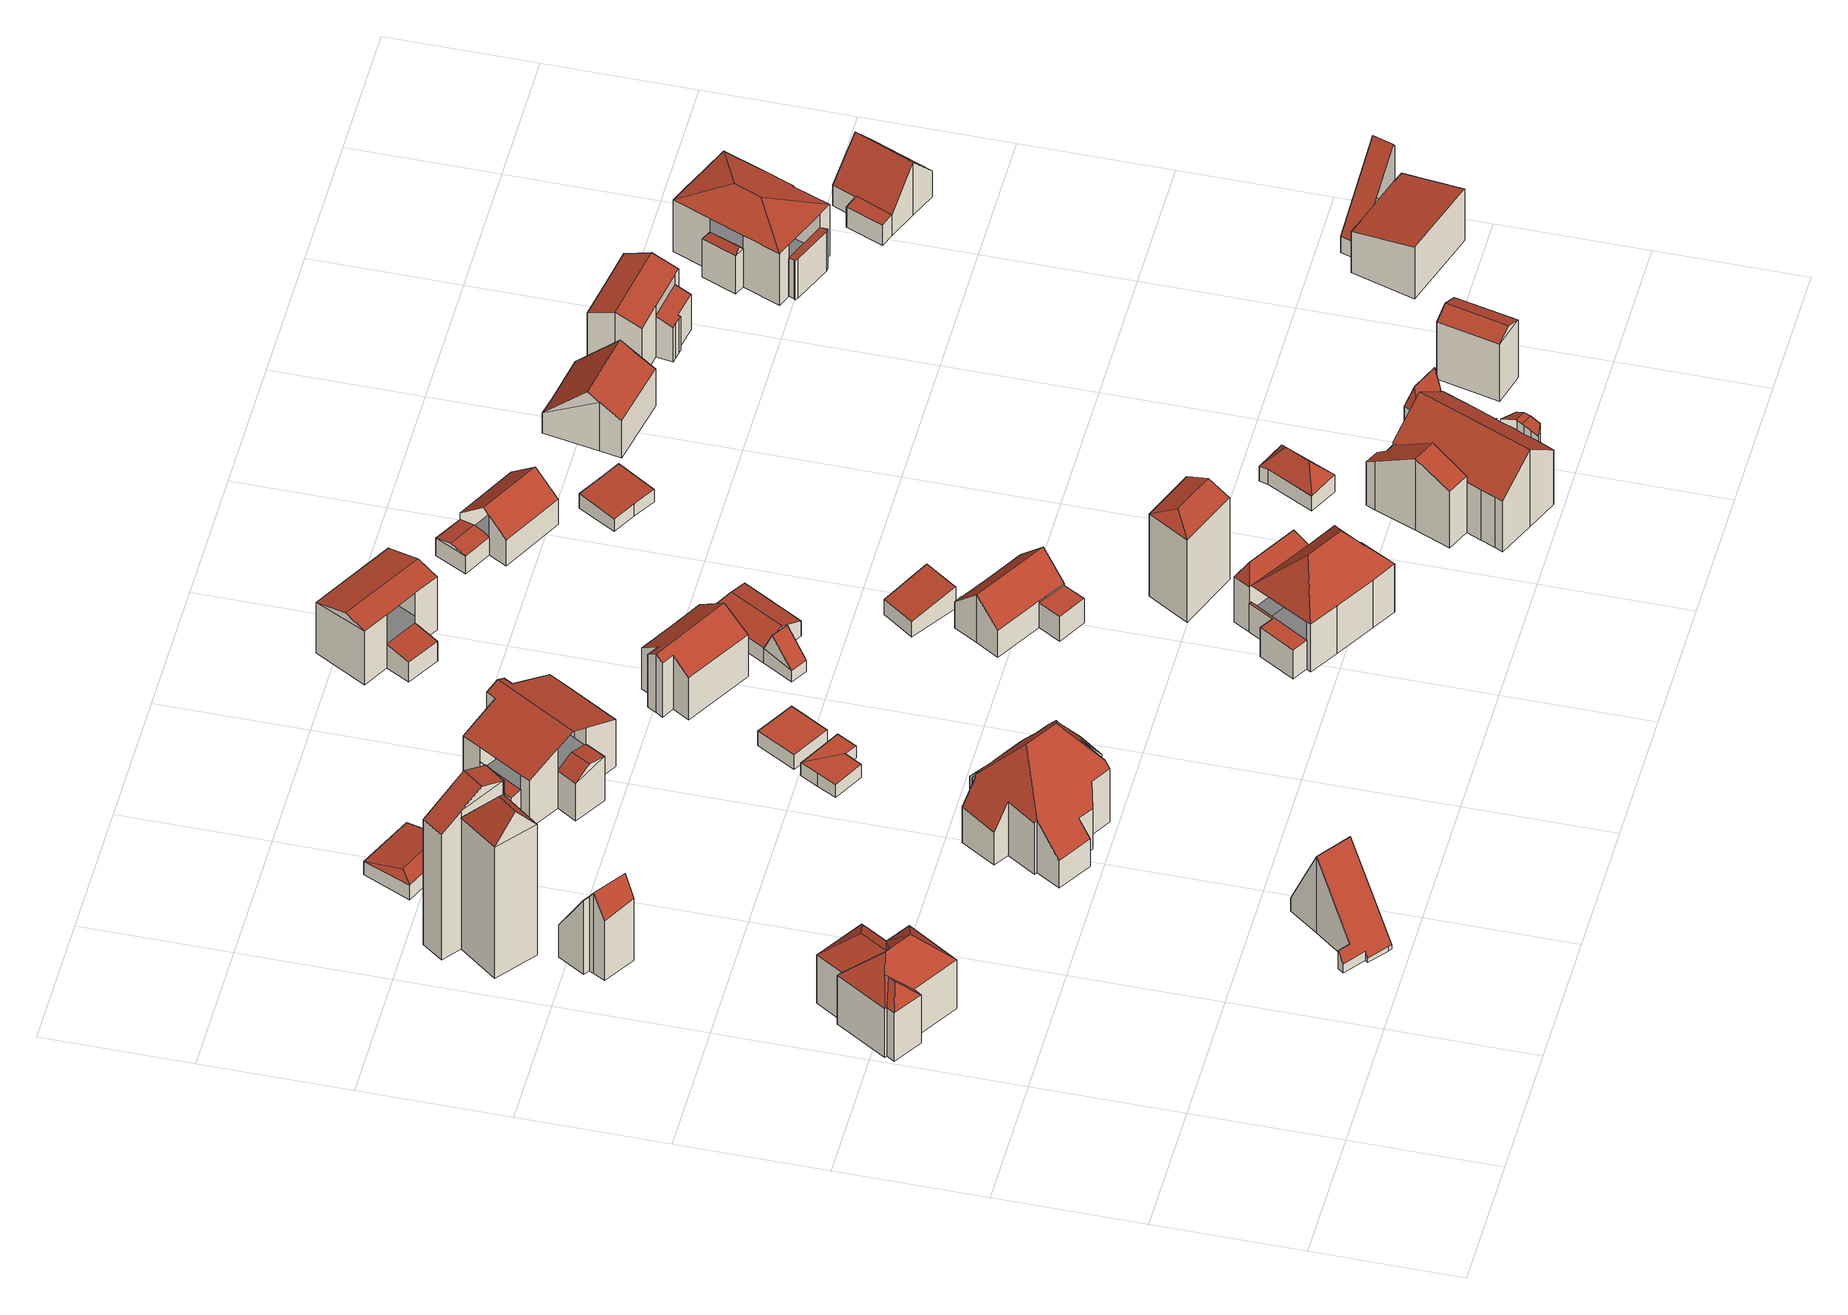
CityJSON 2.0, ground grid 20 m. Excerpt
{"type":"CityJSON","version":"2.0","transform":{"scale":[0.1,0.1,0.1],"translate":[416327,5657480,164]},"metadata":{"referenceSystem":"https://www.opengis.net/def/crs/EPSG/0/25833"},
"CityObjects":{
"building1":{"type":"Building","attributes":{"Dachtyp_tdc":"tdcFreeFormRoof","Gemeindeschluessel":14612000,"Dachneigung":43.91,"QualitaetDacherkennung":42,"Geometrietyp2DReferenz":"3000","measuredHeight":12.34,"function":"31001_9998","roofType":"5000"},"geometry":[{"type":"Solid","lod":"2","boundaries":[[[[0,1,2,3]],[[1,4,5,2]],[[4,6,7,5]],[[6,8,9,7]],[[8,10,11,9]],[[10,12,13,11]],[[12,14,15,13]],[[14,16,17,15]],[[16,18,19,17]],[[18,20,21,19]],[[20,22,23,21]],[[22,24,25,23]],[[24,26,27,25]],[[26,0,3,27]],[[28,24,22]],[[29,28,22,20]],[[30,31,32,29,20,18]],[[33,30,18,16]],[[34,33,16,14]],[[35,34,14,12]],[[36,35,12,10]],[[36,10,8]],[[34,35,36,8,6]],[[37,31,30,33,34,6,4]],[[37,4,1]],[[26,37,1,0]],[[26,31,37]],[[31,26,32]],[[28,29,32,26,24]],[[3,2,5,7,9,11,13,15,17,19,21,23,25,27]]]],"semantics":{"surfaces":[{"type":"WallSurface"},{"type":"RoofSurface"},{"type":"GroundSurface"}],"values":[[0,0,0,0,0,0,0,0,0,0,0,0,0,0,1,1,1,1,1,1,1,1,1,1,1,1,1,1,1,2]]}}]},
"building2":{"type":"Building","attributes":{"Dachtyp_tdc":"tdcGableRoof","Gemeindeschluessel":14612000,"Dachneigung":59.06,"QualitaetDacherkennung":0,"Geometrietyp2DReferenz":"3000","BezugspunktDach":"2000","measuredHeight":13.76,"function":"31001_9998"},"geometry":[{"type":"MultiSurface","lod":"2","boundaries":[[[38,39,40,41]],[[41,42,43,44,45,46,47,38]],[[45,44,48,49]],[[44,43,50,48]],[[43,42,51,50]],[[42,41,52,51]],[[41,40,53,52]],[[40,39,54,53]],[[39,38,55,54]],[[38,47,56,55]],[[47,46,57,56]],[[46,45,49,57]],[[49,48,50,51,52,53,54,55,56,57]]],"semantics":{"surfaces":[{"type":"RoofSurface"},{"type":"WallSurface"},{"type":"GroundSurface"}],"values":[0,0,1,1,1,1,1,1,1,1,1,1,2]}}]},
"building3":{"type":"Building","attributes":{"Dachtyp_tdc":"tdcGableRoof","Gemeindeschluessel":14612000,"Dachneigung":57.18,"QualitaetDacherkennung":4,"Geometrietyp2DReferenz":"3000","measuredHeight":13.12,"function":"31001_9998","roofType":"3100"},"geometry":[{"type":"Solid","lod":"2","boundaries":[[[[58,59,60,61]],[[59,62,63,60]],[[62,64,65,63]],[[64,66,67,65]],[[66,68,69,67]],[[68,70,71,69]],[[70,72,73,71]],[[72,74,75,73]],[[74,76,77,75]],[[76,78,79,77]],[[78,58,61,79]],[[74,72,70,68]],[[68,66,64,62,59,58,78,76,74]],[[61,60,63,65,67,69,71,73,75,77,79]]]],"semantics":{"surfaces":[{"type":"WallSurface"},{"type":"RoofSurface"},{"type":"GroundSurface"}],"values":[[0,0,0,0,0,0,0,0,0,0,0,1,1,2]]}}]},
"building4":{"type":"Building","attributes":{"Dachtyp_tdc":"tdcFreeFormRoof","Gemeindeschluessel":14612000,"Dachneigung":51.98,"QualitaetDacherkennung":5,"Geometrietyp2DReferenz":"3000","measuredHeight":26.63,"function":"31001_9998","roofType":"5000"},"geometry":[{"type":"Solid","lod":"2","boundaries":[[[[80,81,82,83]],[[81,84,85,82]],[[84,86,87,85]],[[86,88,89,87]],[[88,80,83,89]],[[90,91,88,86]],[[92,90,86,84]],[[92,84,81]],[[91,90,92,81,80]],[[91,80,88]],[[83,82,85,87,89]]]],"semantics":{"surfaces":[{"type":"WallSurface"},{"type":"RoofSurface"},{"type":"GroundSurface"}],"values":[[0,0,0,0,0,1,1,1,1,0,2]]}}]},
"building5":{"type":"Building","attributes":{"Dachtyp_tdc":"tdcFreeFormRoof","Gemeindeschluessel":14612000,"Dachneigung":34.42,"QualitaetDacherkennung":4,"Geometrietyp2DReferenz":"3000","measuredHeight":25.84,"function":"31001_9998","roofType":"5000"},"geometry":[{"type":"Solid","lod":"2","boundaries":[[[[93,94,95,96]],[[94,97,87,95]],[[97,98,85,87]],[[98,99,82,85]],[[99,100,101,82]],[[97,94,93,102,103]],[[98,103,102,104,100,99]],[[98,97,103]],[[93,104,102]],[[101,105,96,95,87,85,82]],[[100,104,105,101]],[[104,93,96,105]]]],"semantics":{"surfaces":[{"type":"WallSurface"},{"type":"RoofSurface"},{"type":"GroundSurface"}],"values":[[0,0,0,0,0,1,1,0,0,2,0,0]]}}]},
"building6":{"type":"Building","attributes":{"Dachtyp_tdc":"tdcHipAndGableRoof","Gemeindeschluessel":14612000,"Dachneigung":10.23,"QualitaetDacherkennung":48,"Geometrietyp2DReferenz":"3000","measuredHeight":3.12,"function":"31001_9998","roofType":"5000"},"geometry":[{"type":"Solid","lod":"2","boundaries":[[[[106,107,108,109]],[[107,110,111,108]],[[110,112,113,111]],[[112,106,109,113]],[[110,107,114]],[[106,112,115]],[[107,106,115,114]],[[112,110,114,115]],[[109,108,111,113]]]],"semantics":{"surfaces":[{"type":"WallSurface"},{"type":"RoofSurface"},{"type":"GroundSurface"}],"values":[[0,0,0,0,1,0,1,1,2]]}}]},
"building7":{"type":"Building","attributes":{"Dachtyp_tdc":"tdcFreeFormRoof","Gemeindeschluessel":14612000,"Dachneigung":49.58,"QualitaetDacherkennung":36,"Geometrietyp2DReferenz":"3000","measuredHeight":15.54,"function":"31001_9998","roofType":"5000"},"geometry":[{"type":"Solid","lod":"2","boundaries":[[[[116,117,118,119]],[[117,120,121,118]],[[120,122,123,121]],[[122,124,125,123]],[[124,126,127,125]],[[126,128,129,127]],[[128,130,131,129]],[[130,132,133,131]],[[132,134,135,133]],[[134,136,137,135]],[[136,138,139,137]],[[138,140,141,139]],[[140,142,143,141]],[[142,144,145,143]],[[144,146,147,145]],[[146,148,149,147]],[[148,150,151,149]],[[150,152,153,151]],[[154,155,142,140,138,136,134,156]],[[157,158,117,116,159,160,161]],[[128,126,124,122,120,158,157,154,156,132,130]],[[157,161,162,163,164,165,166,152,150,148,146,144,155,154]],[[120,117,158]],[[160,162,161]],[[134,132,156]],[[144,142,155]],[[153,167,168,169,170,171,172,173,119,118,121,123,125,127,129,131,133,135,137,139,141,143,145,147,149,151]],[[152,166,167,153]],[[166,165,168,167]],[[165,164,169,168]],[[164,163,170,169]],[[163,162,171,170]],[[162,160,172,171]],[[160,159,173,172]],[[159,116,119,173]]]],"semantics":{"surfaces":[{"type":"WallSurface"},{"type":"RoofSurface"},{"type":"GroundSurface"}],"values":[[0,0,0,0,0,0,0,0,0,0,0,0,0,0,0,0,0,0,1,1,1,1,0,0,0,0,2,0,0,0,0,0,0,0,0]]}}]},
"building8":{"type":"Building","attributes":{"Gemeindeschluessel":14612000,"Geometrietyp2DReferenz":"3000","function":"31001_9998","roofType":"9999"},"children":["building8-1","building8-2"]},
"building8-1":{"type":"BuildingPart","attributes":{"Dachtyp_tdc":"tdcPolyFlatRoof","Dachneigung":0,"QualitaetDacherkennung":74,"Geometrietyp2DReferenz":"3000","measuredHeight":2.24,"roofType":"1000"},"parents":["building8"],"geometry":[{"type":"MultiSurface","lod":"2","boundaries":[[[174,175,176,177]],[[175,178,179,176]],[[178,180,181,182,179]],[[183,174,177,184,185]],[[183,180,178,175,174]],[[177,176,179,182,184]]],"semantics":{"surfaces":[{"type":"WallSurface"},{"type":"RoofSurface"},{"type":"GroundSurface"}],"values":[0,0,0,0,1,2]}}]},
"building8-2":{"type":"BuildingPart","attributes":{"Dachtyp_tdc":"tdcPolyFlatRoof","Dachneigung":0,"QualitaetDacherkennung":72,"Geometrietyp2DReferenz":"3000","measuredHeight":2.15,"roofType":"1000"},"parents":["building8"],"geometry":[{"type":"MultiSurface","lod":"2","boundaries":[[[186,187,188,189]],[[187,185,184,188]],[[181,186,189,182]],[[181,185,187,186]],[[189,188,184,182]]],"semantics":{"surfaces":[{"type":"WallSurface"},{"type":"RoofSurface"},{"type":"GroundSurface"}],"values":[0,0,0,1,2]}}]},
"building9":{"type":"Building","attributes":{"Gemeindeschluessel":14612000,"Geometrietyp2DReferenz":"3000","function":"31001_9998","roofType":"9999"},"children":["building9-1","building9-2","building9-3"]},
"building9-1":{"type":"BuildingPart","attributes":{"Dachtyp_tdc":"tdcGableRoof","Dachneigung":36.09,"QualitaetDacherkennung":13,"Geometrietyp2DReferenz":"3000","measuredHeight":7.95,"roofType":"3100"},"parents":["building9"],"geometry":[{"type":"MultiSurface","lod":"2","boundaries":[[[190,191,192,193]],[[191,194,195,192]],[[194,196,197,195]],[[191,190,198,199,200]],[[196,194,200,199]],[[193,192,195,197,201]],[[194,191,200]]],"semantics":{"surfaces":[{"type":"WallSurface"},{"type":"RoofSurface"},{"type":"GroundSurface"}],"values":[0,0,0,1,1,2,0]}}]},
"building9-2":{"type":"BuildingPart","attributes":{"Dachtyp_tdc":"tdcPolyFlatRoof","Dachneigung":11.32,"QualitaetDacherkennung":40,"Geometrietyp2DReferenz":"3000","measuredHeight":5.44,"roofType":"2100"},"parents":["building9"],"geometry":[{"type":"MultiSurface","lod":"2","boundaries":[[[202,203,204,205]],[[203,206,207,204]],[[206,208,209,207]],[[208,210,211,209]],[[212,213,210,208,206,203,202]],[[204,207,209,211,214,215,205]]],"semantics":{"surfaces":[{"type":"WallSurface"},{"type":"RoofSurface"},{"type":"GroundSurface"}],"values":[0,0,0,0,1,2]}}]},
"building9-3":{"type":"BuildingPart","attributes":{"Dachtyp_tdc":"tdcGableRoof","Dachneigung":23.39,"QualitaetDacherkennung":35,"Geometrietyp2DReferenz":"3000","measuredHeight":11.29,"roofType":"3100"},"parents":["building9"],"geometry":[{"type":"MultiSurface","lod":"2","boundaries":[[[216,217,218,219]],[[217,220,221,218]],[[220,222,223,221]],[[222,224,193,223]],[[224,190,193]],[[225,226,227,228,229]],[[226,230,205,227]],[[230,231,202,205]],[[232,214,213]],[[232,233,234,214]],[[233,235,236,234]],[[235,237,238,236]],[[237,239,240,238]],[[239,241,242,240]],[[241,243,244,242]],[[243,216,219,244]],[[239,237,235,233,232,231,230,226,225,245]],[[245,224,222,220,217,216,243,241,239]],[[219,218,221,223,193,201,228,227,205,215,214,234,236,238,240,242,244]]],"semantics":{"surfaces":[{"type":"WallSurface"},{"type":"RoofSurface"},{"type":"GroundSurface"}],"values":[0,0,0,0,0,0,0,0,0,0,0,0,0,0,0,0,1,1,2]}}]},
"building10":{"type":"Building","attributes":{"Dachtyp_tdc":"tdcPolyFlatRoof","Gemeindeschluessel":14612000,"Dachneigung":0,"QualitaetDacherkennung":77,"Geometrietyp2DReferenz":"3000","measuredHeight":2.46,"function":"31001_9998","roofType":"1000"},"geometry":[{"type":"Solid","lod":"2","boundaries":[[[[246,247,248,249]],[[247,250,251,248]],[[250,252,253,251]],[[252,246,249,253]],[[252,250,247,246]],[[249,248,251,253]]]],"semantics":{"surfaces":[{"type":"WallSurface"},{"type":"RoofSurface"},{"type":"GroundSurface"}],"values":[[0,0,0,0,1,2]]}}]},
"building11":{"type":"Building","attributes":{"Dachtyp_tdc":"tdcGableRoof","Gemeindeschluessel":14612000,"Dachneigung":36.31,"QualitaetDacherkennung":75,"Geometrietyp2DReferenz":"3000","measuredHeight":10.04,"function":"31001_9998","roofType":"3100"},"geometry":[{"type":"Solid","lod":"2","boundaries":[[[[254,255,256,257]],[[255,258,259,256]],[[258,260,261,259]],[[260,262,263,261]],[[262,264,265,263]],[[264,266,267,265]],[[266,268,269,267]],[[268,270,271,269]],[[270,272,273,271]],[[272,274,275,273]],[[274,276,277,275]],[[276,254,257,277]],[[272,270,268,266,264,262,260,258]],[[258,255,254,276,274,272]],[[257,256,259,261,263,265,267,269,271,273,275,277]]]],"semantics":{"surfaces":[{"type":"WallSurface"},{"type":"RoofSurface"},{"type":"GroundSurface"}],"values":[[0,0,0,0,0,0,0,0,0,0,0,0,1,1,2]]}}]},
"building12":{"type":"Building","attributes":{"Gemeindeschluessel":14612000,"Geometrietyp2DReferenz":"3000","function":"31001_9998","roofType":"9999"},"children":["building12-1","building12-2","building12-3"]},
"building12-1":{"type":"BuildingPart","attributes":{"Dachtyp_tdc":"tdcPolyFlatRoof","Dachneigung":0,"QualitaetDacherkennung":43,"Geometrietyp2DReferenz":"3000","measuredHeight":4.88,"roofType":"1000"},"parents":["building12"],"geometry":[{"type":"MultiSurface","lod":"2","boundaries":[[[278,279,280,281]],[[279,282,283,280]],[[282,284,285,283]],[[286,287,288,289]],[[287,278,281,288]],[[287,286,284,282,279,278]],[[281,280,283,285,289,288]]],"semantics":{"surfaces":[{"type":"WallSurface"},{"type":"RoofSurface"},{"type":"GroundSurface"}],"values":[0,0,0,0,0,1,2]}}]},
"building12-2":{"type":"BuildingPart","attributes":{"Dachtyp_tdc":"tdcFreeFormRoof","Dachneigung":63.53,"QualitaetDacherkennung":9,"Geometrietyp2DReferenz":"3000","measuredHeight":10.29,"roofType":"5000"},"parents":["building12"],"geometry":[{"type":"MultiSurface","lod":"2","boundaries":[[[290,291,292,283,282]],[[291,293,294,292]],[[293,295,296,294]],[[295,297,298,296]],[[293,291,299,300]],[[291,290,299]],[[290,301,297,300,299]],[[297,295,293,300]],[[283,292,294,296,298,285]]],"semantics":{"surfaces":[{"type":"WallSurface"},{"type":"RoofSurface"},{"type":"GroundSurface"}],"values":[0,0,0,0,1,1,1,1,2]}}]},
"building12-3":{"type":"BuildingPart","attributes":{"Dachtyp_tdc":"tdcHipRoof","Dachneigung":47.39,"QualitaetDacherkennung":63,"Geometrietyp2DReferenz":"3000","measuredHeight":13.62,"roofType":"3200"},"parents":["building12"],"geometry":[{"type":"MultiSurface","lod":"2","boundaries":[[[302,303,304,305]],[[303,306,307,304]],[[306,308,309,307]],[[308,310,311,309]],[[310,312,313,311]],[[312,314,315,313]],[[314,316,317,315]],[[316,318,286,289,317]],[[319,320,321,298,297]],[[320,302,305,321]],[[322,318,316,323]],[[310,308,306,303,302,324]],[[316,314,312,310,324,323]],[[302,320,319,301,322,323,324]],[[305,304,307,309,311,313,315,317,289,285,298,321]]],"semantics":{"surfaces":[{"type":"WallSurface"},{"type":"RoofSurface"},{"type":"GroundSurface"}],"values":[0,0,0,0,0,0,0,0,0,0,1,1,1,1,2]}}]},
"building13":{"type":"Building","attributes":{"Gemeindeschluessel":14612000,"Geometrietyp2DReferenz":"3000","function":"31001_9998","roofType":"9999"},"children":["building13-1","building13-2"]},
"building13-1":{"type":"BuildingPart","attributes":{"Dachtyp_tdc":"tdcGableRoof","Dachneigung":48.74,"QualitaetDacherkennung":9,"Geometrietyp2DReferenz":"3000","measuredHeight":5.63,"roofType":"3100"},"parents":["building13"],"geometry":[{"type":"MultiSurface","lod":"2","boundaries":[[[325,326,327,328]],[[326,329,330,327]],[[331,325,328,332]],[[329,326,333]],[[325,331,334]],[[326,325,334,333]],[[331,329,333,334]],[[328,327,330,332]]],"semantics":{"surfaces":[{"type":"WallSurface"},{"type":"RoofSurface"},{"type":"GroundSurface"}],"values":[0,0,0,0,0,1,1,2]}}]},
"building13-2":{"type":"BuildingPart","attributes":{"Dachtyp_tdc":"tdcHipAndGableRoof","Dachneigung":24.12,"QualitaetDacherkennung":33,"Geometrietyp2DReferenz":"3000","measuredHeight":4.04,"roofType":"5000"},"parents":["building13"],"geometry":[{"type":"MultiSurface","lod":"2","boundaries":[[[335,336,337,330,329]],[[336,338,339,337]],[[338,340,341,339]],[[340,342,343,341]],[[342,344,345,343]],[[344,346,331,332,345]],[[340,338,336,347]],[[336,335,346,344,347]],[[344,342,340,347]],[[332,330,337,339,341,343,345]]],"semantics":{"surfaces":[{"type":"WallSurface"},{"type":"RoofSurface"},{"type":"GroundSurface"}],"values":[0,0,0,0,0,0,1,1,1,2]}}]},
"building14":{"type":"Building","attributes":{"Gemeindeschluessel":14612000,"Geometrietyp2DReferenz":"3000","function":"31001_9998","roofType":"9999"},"children":["building14-1","building14-2"]},
"building14-1":{"type":"BuildingPart","attributes":{"Dachtyp_tdc":"tdcGableRoof","Dachneigung":15.61,"QualitaetDacherkennung":42,"Geometrietyp2DReferenz":"3000","measuredHeight":10.11,"roofType":"3100"},"parents":["building14"],"geometry":[{"type":"MultiSurface","lod":"2","boundaries":[[[348,349,350,351,352]],[[349,353,354,350]],[[353,355,356,354]],[[355,357,358,356]],[[357,359,360,361,358]],[[348,359,357,362,363,349]],[[353,363,362,355]],[[362,357,355]],[[349,363,353]],[[361,351,350,354,356,358]]],"semantics":{"surfaces":[{"type":"WallSurface"},{"type":"RoofSurface"},{"type":"GroundSurface"}],"values":[0,0,0,0,0,1,1,0,0,2]}}]},
"building14-2":{"type":"BuildingPart","attributes":{"Dachtyp_tdc":"tdcPolyFlatRoof","Dachneigung":9.54,"QualitaetDacherkennung":38,"Geometrietyp2DReferenz":"3000","measuredHeight":3.98,"roofType":"2100"},"parents":["building14"],"geometry":[{"type":"MultiSurface","lod":"2","boundaries":[[[360,364,365,361]],[[364,366,367,365]],[[366,352,351,367]],[[352,366,364,360]],[[361,365,367,351]]],"semantics":{"surfaces":[{"type":"WallSurface"},{"type":"RoofSurface"},{"type":"GroundSurface"}],"values":[0,0,0,1,2]}}]},
"building15":{"type":"Building","attributes":{"Gemeindeschluessel":14612000,"Geometrietyp2DReferenz":"3000","function":"31001_9998","roofType":"9999"},"children":["building15-1","building15-2"]},
"building15-1":{"type":"BuildingPart","attributes":{"Dachtyp_tdc":"tdcPolyFlatRoof","Dachneigung":0,"QualitaetDacherkennung":53,"Geometrietyp2DReferenz":"3000","measuredHeight":4.21,"roofType":"1000"},"parents":["building15"],"geometry":[{"type":"MultiSurface","lod":"2","boundaries":[[[368,369,370,371]],[[369,372,373,370]],[[372,374,375,373]],[[372,369,368,374]],[[375,371,370,373]]],"semantics":{"surfaces":[{"type":"WallSurface"},{"type":"RoofSurface"},{"type":"GroundSurface"}],"values":[0,0,0,1,2]}}]},
"building15-2":{"type":"BuildingPart","attributes":{"Dachtyp_tdc":"tdcGableRoof","Dachneigung":45.16,"QualitaetDacherkennung":75,"Geometrietyp2DReferenz":"3000","measuredHeight":8.18,"roofType":"3100"},"parents":["building15"],"geometry":[{"type":"MultiSurface","lod":"2","boundaries":[[[376,377,378,375]],[[377,379,380,378]],[[379,381,382,380]],[[381,383,384,382]],[[383,385,386,384]],[[385,387,388,386]],[[387,389,390,388]],[[389,391,392,390]],[[391,393,394,392]],[[393,395,396,394]],[[395,397,398,396]],[[397,399,368,371,398]],[[376,375,374]],[[397,395,393,391,389,387,385,383,381,379]],[[379,377,376,399,397]],[[378,380,382,384,386,388,390,392,394,396,398,371,375]]],"semantics":{"surfaces":[{"type":"WallSurface"},{"type":"RoofSurface"},{"type":"GroundSurface"}],"values":[0,0,0,0,0,0,0,0,0,0,0,0,0,1,1,2]}}]},
"building16":{"type":"Building","attributes":{"Dachtyp_tdc":"tdcPolyFlatRoof","Gemeindeschluessel":14612000,"Dachneigung":8.42,"QualitaetDacherkennung":48,"Geometrietyp2DReferenz":"3000","measuredHeight":3.64,"function":"31001_9998","roofType":"2100"},"geometry":[{"type":"Solid","lod":"2","boundaries":[[[[400,401,402,403]],[[401,404,405,402]],[[404,406,407,405]],[[406,400,403,407]],[[406,404,401,400]],[[403,402,405,407]]]],"semantics":{"surfaces":[{"type":"WallSurface"},{"type":"RoofSurface"},{"type":"GroundSurface"}],"values":[[0,0,0,0,1,2]]}}]},
"building17":{"type":"Building","attributes":{"Dachtyp_tdc":"tdcFreeFormRoof","Gemeindeschluessel":14612000,"Dachneigung":25.13,"QualitaetDacherkennung":2,"Geometrietyp2DReferenz":"3000","measuredHeight":15.49,"function":"31001_9998","roofType":"5000"},"geometry":[{"type":"Solid","lod":"2","boundaries":[[[[408,409,410,411]],[[409,412,413,410]],[[412,414,415,413]],[[414,408,411,415]],[[416,417,414,412]],[[416,412,409]],[[417,416,409,408]],[[417,408,414]],[[411,410,413,415]]]],"semantics":{"surfaces":[{"type":"WallSurface"},{"type":"RoofSurface"},{"type":"GroundSurface"}],"values":[[0,0,0,0,1,1,1,0,2]]}}]},
"building18":{"type":"Building","attributes":{"Gemeindeschluessel":14612000,"Geometrietyp2DReferenz":"3000","function":"31001_9998","roofType":"9999"},"children":["building18-1","building18-2"]},
"building18-1":{"type":"BuildingPart","attributes":{"Dachtyp_tdc":"tdcGableRoof","Dachneigung":13.19,"QualitaetDacherkennung":73,"Geometrietyp2DReferenz":"3000","measuredHeight":3.55,"roofType":"3100"},"parents":["building18"],"geometry":[{"type":"MultiSurface","lod":"2","boundaries":[[[418,419,420,421]],[[419,422,423,420]],[[422,424,425,423]],[[418,426,427,428,419]],[[422,428,427,424]],[[419,428,422]],[[420,423,425,429,421]]],"semantics":{"surfaces":[{"type":"WallSurface"},{"type":"RoofSurface"},{"type":"GroundSurface"}],"values":[0,0,0,1,1,0,2]}}]},
"building18-2":{"type":"BuildingPart","attributes":{"Dachtyp_tdc":"tdcGableRoof","Dachneigung":40.54,"QualitaetDacherkennung":83,"Geometrietyp2DReferenz":"3000","measuredHeight":7.41,"roofType":"3100"},"parents":["building18"],"geometry":[{"type":"MultiSurface","lod":"2","boundaries":[[[430,431,421,432]],[[433,434,435,436]],[[436,431,430,437,433]],[[421,429,425,438,439,440,432]],[[431,418,421]],[[435,434,438,425,424]],[[434,433,439,438]],[[433,437,440,439]],[[437,430,432,440]]],"semantics":{"surfaces":[{"type":"WallSurface"},{"type":"RoofSurface"},{"type":"GroundSurface"}],"values":[0,1,1,2,0,0,0,0,0]}}]},
"building19":{"type":"Building","attributes":{"Gemeindeschluessel":14612000,"Geometrietyp2DReferenz":"3000","function":"31001_9998","roofType":"9999"},"children":["building19-1","building19-2","building19-3","building19-4"]},
"building19-1":{"type":"BuildingPart","attributes":{"Dachtyp_tdc":"tdcCutGableRoof","Dachneigung":15.23,"QualitaetDacherkennung":45,"Geometrietyp2DReferenz":"3000","measuredHeight":10.96,"roofType":"9999"},"parents":["building19"],"geometry":[{"type":"MultiSurface","lod":"2","boundaries":[[[441,442,443,444]],[[442,445,446,443]],[[445,447,448,446]],[[447,449,450,448]],[[449,451,452,453,450]],[[445,442,441,454,455,441,456]],[[457,451,449,447]],[[456,457,447,445]],[[444,443,446,448,450,453,458,459,444,460]]],"semantics":{"surfaces":[{"type":"WallSurface"},{"type":"RoofSurface"},{"type":"GroundSurface"}],"values":[0,0,0,0,0,1,1,1,2]}}]},
"building19-2":{"type":"BuildingPart","attributes":{"Dachtyp_tdc":"tdcFreeFormRoof","Dachneigung":72.84,"QualitaetDacherkennung":9,"Geometrietyp2DReferenz":"3000","measuredHeight":13.14,"roofType":"5000"},"parents":["building19"],"geometry":[{"type":"MultiSurface","lod":"2","boundaries":[[[461,462,463,464]],[[462,465,466,467,463]],[[468,469,470,471]],[[462,461,472,473,474,475,476,477]],[[476,469,468,477]],[[468,478,479,465,462,477]],[[470,480,481,482,483,484,464,463,467,485,471]],[[469,476,480,470]],[[476,475,481,480]],[[475,474,482,481]],[[474,473,483,482]],[[473,472,484,483]],[[472,461,464,484]]],"semantics":{"surfaces":[{"type":"WallSurface"},{"type":"RoofSurface"},{"type":"GroundSurface"}],"values":[0,0,0,1,1,1,2,0,0,0,0,0,0]}}]},
"building19-3":{"type":"BuildingPart","attributes":{"Dachtyp_tdc":"tdcGableRoof","Dachneigung":33.28,"QualitaetDacherkennung":29,"Geometrietyp2DReferenz":"3000","measuredHeight":12.18,"roofType":"3100"},"parents":["building19"],"geometry":[{"type":"MultiSurface","lod":"2","boundaries":[[[486,487,488,489]],[[487,490,491,488]],[[490,492,493,491]],[[492,494,495,493]],[[494,496,497,495]],[[496,498,499,497]],[[498,500,501,499]],[[500,502,470,501]],[[502,503,471,470]],[[504,505,506,507,508]],[[505,486,489,506]],[[509,510,511,500,503,502,500,498,496,494,492,490,487,486]],[[486,505,504,509]],[[489,488,491,493,495,497,499,501,470,471,501,512,513,514,507,506]]],"semantics":{"surfaces":[{"type":"WallSurface"},{"type":"RoofSurface"},{"type":"GroundSurface"}],"values":[0,0,0,0,0,0,0,0,0,0,0,1,1,2]}}]},
"building19-4":{"type":"BuildingPart","attributes":{"Dachtyp_tdc":"tdcGableRoof","Dachneigung":39.43,"QualitaetDacherkennung":65,"Geometrietyp2DReferenz":"3000","measuredHeight":13.1,"roofType":"3100"},"parents":["building19"],"geometry":[{"type":"MultiSurface","lod":"2","boundaries":[[[515,508,507,516]],[[466,517,518,467]],[[517,519,460,518]],[[520,521,522,523]],[[521,524,525,522]],[[524,526,527,525]],[[526,528,529,527]],[[528,515,516,529]],[[524,521,520,530,531,532,455,519,517,466,479,533]],[[533,534,510,535,508,515,528,526,524]],[[516,507,514,513,512,501,471,485,467,518,460,444,459,458,523,522,525,527,529]]],"semantics":{"surfaces":[{"type":"WallSurface"},{"type":"RoofSurface"},{"type":"GroundSurface"}],"values":[0,0,0,0,0,0,0,0,1,1,2]}}]},
"building20":{"type":"Building","attributes":{"Dachtyp_tdc":"tdcPolyFlatRoof","Gemeindeschluessel":14612000,"Dachneigung":3.68,"QualitaetDacherkennung":79,"Geometrietyp2DReferenz":"3000","measuredHeight":2.53,"function":"31001_9998","roofType":"2100"},"geometry":[{"type":"Solid","lod":"2","boundaries":[[[[536,537,538,539]],[[537,540,541,538]],[[540,542,543,541]],[[542,544,545,543]],[[544,546,547,545]],[[546,536,539,547]],[[546,544,542,540,537,536]],[[539,538,541,543,545,547]]]],"semantics":{"surfaces":[{"type":"WallSurface"},{"type":"RoofSurface"},{"type":"GroundSurface"}],"values":[[0,0,0,0,0,0,1,2]]}}]},
"building21":{"type":"Building","attributes":{"Dachtyp_tdc":"tdcFreeFormRoof","Gemeindeschluessel":14612000,"Dachneigung":49.37,"QualitaetDacherkennung":80,"Geometrietyp2DReferenz":"3000","measuredHeight":5.23,"function":"31001_9998","roofType":"5000"},"geometry":[{"type":"Solid","lod":"2","boundaries":[[[[548,549,550,551]],[[549,552,553,550]],[[552,554,555,553]],[[554,556,557,555]],[[556,548,551,557]],[[548,558,559,549]],[[556,554,560]],[[556,560,558,548]],[[558,560,554,552,559]],[[552,549,559]],[[551,550,553,555,557]]]],"semantics":{"surfaces":[{"type":"WallSurface"},{"type":"RoofSurface"},{"type":"GroundSurface"}],"values":[[0,0,0,0,0,1,1,1,1,0,2]]}}]},
"building22":{"type":"Building","attributes":{"Dachtyp_tdc":"tdcFreeFormRoof","Gemeindeschluessel":14612000,"Dachneigung":45.27,"QualitaetDacherkennung":72,"Geometrietyp2DReferenz":"3000","measuredHeight":9.39,"function":"31001_9998","roofType":"5000"},"geometry":[{"type":"Solid","lod":"2","boundaries":[[[[561,562,563,564]],[[562,565,566,563]],[[565,567,568,566]],[[567,569,570,568]],[[569,571,572,570]],[[571,573,574,572]],[[573,575,576,574]],[[575,561,564,576]],[[577,575,573,571,569,578]],[[562,561,577,578,567,565]],[[569,567,578]],[[561,575,577]],[[564,563,566,568,570,572,574,576]]]],"semantics":{"surfaces":[{"type":"WallSurface"},{"type":"RoofSurface"},{"type":"GroundSurface"}],"values":[[0,0,0,0,0,0,0,0,1,1,0,0,2]]}}]},
"building23":{"type":"Building","attributes":{"Dachtyp_tdc":"tdcGableRoof","Gemeindeschluessel":14612000,"Dachneigung":23.41,"QualitaetDacherkennung":1,"Geometrietyp2DReferenz":"3000","measuredHeight":11,"function":"31001_9998","roofType":"3100"},"geometry":[{"type":"Solid","lod":"2","boundaries":[[[[579,580,581,582]],[[580,583,584,581]],[[583,585,586,584]],[[585,579,582,586]],[[583,580,587]],[[579,585,588]],[[580,579,588,587]],[[585,583,587,588]],[[582,581,584,586]]]],"semantics":{"surfaces":[{"type":"WallSurface"},{"type":"RoofSurface"},{"type":"GroundSurface"}],"values":[[0,0,0,0,0,0,1,1,2]]}}]},
"building24":{"type":"Building","attributes":{"Gemeindeschluessel":14612000,"Geometrietyp2DReferenz":"3000","function":"31001_9998","roofType":"9999"},"children":["building24-1","building24-2"]},
"building24-1":{"type":"BuildingPart","attributes":{"Dachtyp_tdc":"tdcPolyFlatRoof","Dachneigung":24.37,"QualitaetDacherkennung":34,"Geometrietyp2DReferenz":"3000","measuredHeight":6.92,"roofType":"2100"},"parents":["building24"],"geometry":[{"type":"MultiSurface","lod":"2","boundaries":[[[589,590,591,592]],[[590,593,594,591]],[[593,595,596,594]],[[595,597,598,596]],[[597,599,600,598]],[[599,601,602,600]],[[603,589,592,604]],[[603,601,599,597,595,593,590,589]],[[592,591,594,596,598,600,602,604]]],"semantics":{"surfaces":[{"type":"WallSurface"},{"type":"RoofSurface"},{"type":"GroundSurface"}],"values":[0,0,0,0,0,0,0,1,2]}}]},
"building24-2":{"type":"BuildingPart","attributes":{"Dachtyp_tdc":"tdcGableRoof","Dachneigung":23.52,"QualitaetDacherkennung":69,"Geometrietyp2DReferenz":"3000","measuredHeight":10.25,"roofType":"3100"},"parents":["building24"],"geometry":[{"type":"MultiSurface","lod":"2","boundaries":[[[605,602,601]],[[605,606,607,602]],[[606,608,609,607]],[[608,610,611,609]],[[610,612,613,611]],[[612,614,615,613]],[[614,616,617,615]],[[616,618,619,617]],[[618,620,621,619]],[[620,622,604,621]],[[622,603,604]],[[618,616,614,612,610,608]],[[608,606,605,622,620,618]],[[602,607,609,611,613,615,617,619,621,604]]],"semantics":{"surfaces":[{"type":"WallSurface"},{"type":"RoofSurface"},{"type":"GroundSurface"}],"values":[0,0,0,0,0,0,0,0,0,0,0,1,1,2]}}]},
"building25":{"type":"Building","attributes":{"Gemeindeschluessel":14612000,"Geometrietyp2DReferenz":"3000","function":"31001_9998","roofType":"9999"},"children":["building25-1","building25-2"]},
"building25-1":{"type":"BuildingPart","attributes":{"Dachtyp_tdc":"tdcGableRoof","Dachneigung":54.78,"QualitaetDacherkennung":3,"Geometrietyp2DReferenz":"3000","measuredHeight":13.53,"roofType":"3100"},"parents":["building25"],"geometry":[{"type":"MultiSurface","lod":"2","boundaries":[[[623,624,625,626]],[[624,627,628,625]],[[627,629,630,628]],[[623,631,632,633,624]],[[634,633,632,635]],[[635,636,629]],[[627,634,635,629]],[[624,633,634,627]],[[625,628,630,626]]],"semantics":{"surfaces":[{"type":"WallSurface"},{"type":"RoofSurface"},{"type":"GroundSurface"}],"values":[0,0,0,1,1,0,0,0,2]}}]},
"building25-2":{"type":"BuildingPart","attributes":{"Dachtyp_tdc":"tdcPolyFlatRoof","Dachneigung":11.4,"QualitaetDacherkennung":75,"Geometrietyp2DReferenz":"3000","measuredHeight":8.81,"roofType":"2100"},"parents":["building25"],"geometry":[{"type":"MultiSurface","lod":"2","boundaries":[[[637,638,639,640]],[[638,641,626,639]],[[641,623,626]],[[636,630,629]],[[636,642,643,630]],[[642,644,645,643]],[[644,637,640,645]],[[644,642,636,631,641,638,637]],[[640,639,626,630,643,645]]],"semantics":{"surfaces":[{"type":"WallSurface"},{"type":"RoofSurface"},{"type":"GroundSurface"}],"values":[0,0,0,0,0,0,0,1,2]}}]},
"building26":{"type":"Building","attributes":{"Gemeindeschluessel":14612000,"Geometrietyp2DReferenz":"3000","function":"31001_9998","roofType":"9999"},"children":["building26-1","building26-2","building26-3","building26-4"]},
"building26-1":{"type":"BuildingPart","attributes":{"Dachtyp_tdc":"tdcFreeFormRoof","Dachneigung":53.76,"QualitaetDacherkennung":14,"Geometrietyp2DReferenz":"3000","measuredHeight":7.51,"roofType":"5000"},"parents":["building26"],"geometry":[{"type":"MultiSurface","lod":"2","boundaries":[[[646,647,648,649]],[[647,650,651,648]],[[650,652,653,651]],[[654,652,650]],[[655,654,650,647]],[[655,647,646]],[[654,655,646,652]],[[649,648,651,653]]],"semantics":{"surfaces":[{"type":"WallSurface"},{"type":"RoofSurface"},{"type":"GroundSurface"}],"values":[0,0,0,1,1,0,1,2]}}]},
"building26-2":{"type":"BuildingPart","attributes":{"Dachtyp_tdc":"tdcPolyFlatRoof","Dachneigung":10.89,"QualitaetDacherkennung":25,"Geometrietyp2DReferenz":"3000","measuredHeight":6.67,"roofType":"2100"},"parents":["building26"],"geometry":[{"type":"MultiSurface","lod":"2","boundaries":[[[656,657,658,659]],[[657,660,661,658]],[[660,662,663,661]],[[664,665,666,667]],[[665,668,669,666]],[[668,670,671,669]],[[670,668,665,664,662,660,657,656]],[[659,658,661,663,667,666,669,671]],[[670,656,659,671]]],"semantics":{"surfaces":[{"type":"WallSurface"},{"type":"RoofSurface"},{"type":"GroundSurface"}],"values":[0,0,0,0,0,0,1,2,0]}}]},
"building26-3":{"type":"BuildingPart","attributes":{"Dachtyp_tdc":"tdcFreeFormRoof","Dachneigung":53.95,"QualitaetDacherkennung":16,"Geometrietyp2DReferenz":"3000","measuredHeight":7.53,"roofType":"5000"},"parents":["building26"],"geometry":[{"type":"MultiSurface","lod":"2","boundaries":[[[672,673,674,675]],[[673,676,677,674]],[[676,678,679,677]],[[680,678,676]],[[681,680,676,673]],[[681,673,672]],[[680,681,672,678]],[[674,677,679,675]]],"semantics":{"surfaces":[{"type":"WallSurface"},{"type":"RoofSurface"},{"type":"GroundSurface"}],"values":[0,0,0,1,1,1,1,2]}}]},
"building26-4":{"type":"BuildingPart","attributes":{"Dachtyp_tdc":"tdcHipRoof","Dachneigung":18.3,"QualitaetDacherkennung":61,"Geometrietyp2DReferenz":"3000","measuredHeight":10.51,"roofType":"3200"},"parents":["building26"],"geometry":[{"type":"MultiSurface","lod":"2","boundaries":[[[682,653,652]],[[682,683,684,653]],[[683,685,686,684]],[[685,687,688,686]],[[687,689,690,688]],[[689,691,675,690]],[[691,672,675]],[[689,687,685,683,692]],[[693,694,695,696,697]],[[683,682,698,693,697,692]],[[696,699,700,691,689,692,697]],[[679,701,702,667,663,703,649,653,684,686,688,690,675]],[[700,699,701,679,678]],[[699,696,702,701]],[[696,695,667,702]],[[695,664,667]],[[694,663,662]],[[694,693,703,663]],[[693,698,646,649,703]]],"semantics":{"surfaces":[{"type":"WallSurface"},{"type":"RoofSurface"},{"type":"GroundSurface"}],"values":[0,0,0,0,0,0,0,1,1,1,1,2,0,0,0,0,0,0,0]}}]},
"building27":{"type":"Building","attributes":{"Gemeindeschluessel":14612000,"Geometrietyp2DReferenz":"3000","function":"31001_9998","roofType":"9999"},"children":["building27-1","building27-2"]},
"building27-1":{"type":"BuildingPart","attributes":{"Dachtyp_tdc":"tdcPolyFlatRoof","Dachneigung":6.46,"QualitaetDacherkennung":72,"Geometrietyp2DReferenz":"3000","measuredHeight":3.68,"roofType":"2100"},"parents":["building27"],"geometry":[{"type":"MultiSurface","lod":"2","boundaries":[[[704,705,706,707,708]],[[709,710,711,712,713]],[[710,704,708,711]],[[710,709,705,704]],[[708,707,712,711]]],"semantics":{"surfaces":[{"type":"WallSurface"},{"type":"RoofSurface"},{"type":"GroundSurface"}],"values":[0,0,0,1,2]}}]},
"building27-2":{"type":"BuildingPart","attributes":{"Dachtyp_tdc":"tdcGableRoof","Dachneigung":50.4,"QualitaetDacherkennung":77,"Geometrietyp2DReferenz":"3000","measuredHeight":9.04,"roofType":"3100"},"parents":["building27"],"geometry":[{"type":"MultiSurface","lod":"2","boundaries":[[[714,715,716,717]],[[715,718,719,716]],[[718,720,721,719]],[[720,722,723,721]],[[722,724,725,723]],[[724,713,712,725]],[[706,714,717,707]],[[724,722,720,718]],[[718,715,714,706,713,724]],[[717,716,719,721,723,725,712,707]]],"semantics":{"surfaces":[{"type":"WallSurface"},{"type":"RoofSurface"},{"type":"GroundSurface"}],"values":[0,0,0,0,0,0,0,1,1,2]}}]}
},
"vertices":[
[137,597,97],[153,587,97],[153,587,14],[137,597,14],[108,516,97],[108,516,14],[46,555,97],[46,555,14],[39,544,97],[39,544,14],[0,569,97],[0,569,14],[7,580,97],[7,580,14],[4,582,97],[4,582,14],[48,652,97],[48,652,14],[54,648,97],[54,648,14],[77,685,97],[77,685,14],[142,644,97],[142,644,14],[140,640,97],[140,640,14],[120,608,97],[120,608,14],[136,642,101],[89,632,134],[67,591,137],[68,591,137],[67,596,134],[61,595,137],[38,590,121],[39,586,119],[32,576,119],[99,572,137],
[52,960,164],[43,944,128],[85,917,133],[94,930,164],[101,940,145],[126,977,70],[82,1011,65],[70,1008,81],[47,971,154],[55,966,153],[82,1011,26],[70,1008,26],[126,977,26],[101,940,26],[94,930,26],[85,917,26],[43,944,26],[52,960,26],[55,966,26],[47,971,26],
[309,47,16],[312,51,24],[312,51,9],[309,47,9],[284,72,24],[284,72,9],[290,80,40],[290,80,9],[305,69,40],[305,69,9],[345,120,140],[345,120,9],[375,160,31],[375,160,9],[418,128,31],[418,128,9],[388,88,140],[388,88,9],[339,24,16],[339,24,9],[335,27,16],[335,27,9],
[18,1076,247],[58,1128,247],[58,1128,23],[18,1076,23],[59,1129,247],[59,1129,23],[111,1088,247],[111,1088,23],[70,1035,247],[70,1035,23],[65,1082,289],[44,1056,289],[59,1127,249],
[134,1115,269],[112,1087,269],[112,1087,23],[134,1115,23],[111,1088,270],[59,1129,258],[58,1128,258],[34,1147,237],[34,1147,23],[107,1136,281],[85,1108,281],[55,1175,237],[55,1175,23],
[204,1174,51],[124,1209,51],[124,1209,26],[204,1174,26],[154,1274,48],[154,1274,26],[233,1239,48],[233,1239,26],[143,1222,58],[212,1192,58],
[524,434,72],[494,453,121],[494,453,16],[524,434,16],[467,410,107],[467,410,16],[440,426,107],[440,426,16],[416,419,85],[416,419,16],[396,432,85],[396,432,16],[386,415,63],[386,415,16],[340,443,63],[340,443,16],[360,476,107],[360,476,16],[356,478,103],[356,478,16],[381,517,108],[381,517,16],[361,530,71],[361,530,16],[390,577,77],[390,577,16],[410,565,113],[410,565,16],[413,570,107],[413,570,16],[429,560,107],[429,560,16],[441,580,80],[441,580,16],[450,574,80],[450,574,16],[468,562,80],[468,562,16],[420,504,172],[411,566,114],[359,476,107],[465,476,172],[471,417,117],[544,466,76],[513,485,125],[516,489,125],[524,502,107],[507,512,107],[519,531,80],[508,538,80],[495,546,80],[495,546,16],[508,538,16],[519,531,16],[507,512,16],[524,502,16],[513,485,16],[544,466,16],
[460,721,50],[418,743,50],[418,743,28],[460,721,28],[432,769,50],[432,769,28],[446,794,50],[446,794,49],[446,794,28],[474,745,50],[474,745,28],[474,745,49],
[506,762,49],[491,735,49],[491,735,28],[506,762,28],
[368,1045,98],[352,1018,98],[352,1018,23],[368,1045,23],[309,1044,86],[309,1044,23],[326,1071,86],[326,1071,23],[348,1057,102],[346,1058,103],[330,1032,103],[348,1057,23],
[291,1109,78],[277,1118,75],[277,1118,23],[291,1109,23],[297,1151,75],[297,1151,23],[302,1148,76],[302,1148,23],[311,1143,78],[311,1143,23],[312,1143,78],[328,1170,78],[328,1170,23],[312,1143,23],
[471,1116,103],[457,1092,103],[457,1092,23],[471,1116,23],[450,1080,103],[450,1080,23],[413,1019,103],[413,1019,23],[368,1045,126],[325,1071,125],[283,1096,104],[283,1096,23],[325,1071,23],[325,1071,86],[291,1109,103],[291,1109,104],[328,1170,103],[342,1194,103],[342,1194,23],[390,1165,128],[390,1165,23],[398,1178,128],[398,1178,23],[415,1168,136],[415,1168,23],[423,1162,132],[423,1162,23],[416,1150,132],[416,1150,23],[348,1057,136],
[505,775,54],[453,804,54],[453,804,29],[505,775,29],[483,857,54],[483,857,29],[535,827,54],[535,827,29],
[515,971,127],[498,980,127],[498,980,35],[515,971,35],[504,990,135],[504,990,35],[511,1002,125],[511,1002,35],[527,993,125],[527,993,35],[540,1017,105],[540,1017,35],[571,1000,105],[571,1000,35],[587,990,105],[587,990,35],[631,966,105],[631,966,35],[611,930,135],[611,930,35],[592,895,106],[592,895,35],[501,948,107],[501,948,35],
[779,296,78],[797,285,78],[797,285,29],[779,296,29],[817,319,78],[817,319,29],[820,317,78],[820,317,29],[771,235,78],[750,247,78],[750,247,29],[771,235,29],
[817,319,106],[830,341,106],[830,341,29],[919,288,106],[919,288,29],[914,279,106],[914,279,29],[906,265,106],[906,265,29],[834,323,131],[901,283,132],[826,314,106],
[945,242,107],[949,239,100],[949,239,29],[945,242,29],[926,200,101],[926,200,29],[922,203,109],[922,203,29],[893,154,111],[893,154,29],[860,173,110],[860,173,29],[806,205,110],[806,205,29],[767,229,110],[767,229,29],[771,235,109],[906,265,107],[905,265,107],[905,265,29],[820,317,106],[829,248,165],[880,218,165],
[617,828,54],[595,841,54],[595,841,35],[617,828,35],[619,882,60],[619,882,35],[641,869,59],[641,869,35],[612,870,92],[634,856,92],
[619,882,61],[667,965,60],[667,965,35],[690,952,59],[690,952,35],[725,932,60],[725,932,35],[676,849,61],[676,849,35],[647,866,76],[647,866,35],[641,869,73],[690,940,76],
[498,1328,131],[463,1347,131],[463,1347,40],[498,1328,40],[498,1328,80],[503,1418,127],[503,1418,40],[616,1354,127],[616,1354,40],[577,1283,131],[577,1283,40],[543,1303,131],[543,1303,80],[543,1303,40],[592,1311,141],[479,1375,141],
[524,1270,74],[524,1270,40],[480,1296,74],[480,1296,40],
[799,547,74],[782,518,74],[782,518,32],[799,547,32],[744,540,74],[744,540,32],[762,570,74],[762,570,32],
[762,570,77],[699,607,77],[699,607,32],[718,638,114],[718,638,32],[737,670,76],[737,670,32],[747,665,76],[747,665,32],[751,662,76],[751,662,32],[753,661,76],[753,661,32],[756,659,76],[756,659,32],[762,655,76],[762,655,32],[791,638,76],[791,638,32],[837,611,76],[837,611,32],[818,578,114],[818,578,32],[799,547,77],
[767,676,72],[706,717,61],[706,717,35],[767,676,35],[736,759,61],[736,759,35],[798,720,72],[798,720,35],
[891,361,179],[806,394,179],[806,394,39],[891,361,39],[840,450,179],[840,450,39],[915,421,179],[915,421,39],[842,415,194],[903,391,194],
[714,1251,75],[675,1271,75],[675,1271,45],[714,1251,45],[698,1314,75],[698,1314,45],[737,1293,75],[737,1293,45],[719,1259,78],[725,1272,81],[687,1292,81],[719,1259,45],
[701,1226,88],[714,1251,112],[701,1226,45],[803,1214,120],[821,1249,86],[737,1293,86],[719,1259,120],[786,1181,88],[821,1249,45],[803,1214,45],[786,1181,45],
[1150,82,131],[1161,65,137],[1161,65,32],[1150,82,32],[1157,55,142],[1157,55,32],[1153,45,142],[1153,45,32],[1147,32,138],[1147,32,32],[1127,29,135],[1127,29,126],[1127,29,32],[1173,133,105],[1155,92,126],[1142,61,142],[1137,52,142],[1137,52,32],[1142,61,32],[1173,133,32],
[1189,183,132],[1185,174,165],[1185,174,32],[1189,183,32],[1181,165,132],[1181,165,130],[1181,165,32],[1135,184,132],[1135,185,132],[1135,185,32],[1135,184,32],[1183,186,132],[1181,192,115],[1156,202,115],[1149,200,133],[1143,202,132],[1148,190,164],[1141,182,132],[1178,166,132],[1143,202,32],[1149,200,32],[1156,202,32],[1181,192,32],[1183,186,32],[1141,182,32],
[1035,162,154],[1058,218,115],[1058,218,32],[1035,162,32],[1064,231,105],[1064,231,32],[1084,222,105],[1084,222,32],[1079,209,115],[1079,209,32],[1088,205,115],[1088,205,32],[1096,202,115],[1096,202,32],[1106,197,115],[1106,197,32],[1135,185,115],[1135,184,115],[1046,100,128],[1014,114,128],[1014,114,32],[1046,100,32],[1046,100,118],[1067,148,154],[1089,198,118],[1091,204,115],[1096,201,32],[1091,204,32],[1067,148,32],
[1037,80,118],[1037,80,32],[1185,163,126],[1185,163,32],[1173,133,126],[1128,29,126],[1118,8,126],[1118,8,32],[1128,29,32],[1074,27,163],[1074,27,32],[1023,49,118],[1023,49,32],[1028,60,118],[1028,60,32],[1137,52,126],[1142,61,126],[1150,82,126],[1141,182,163],[1091,204,118],[1067,148,118],
[782,1110,74],[812,1161,78],[812,1161,53],[782,1110,53],[843,1143,78],[843,1143,53],[874,1126,78],[874,1126,53],[844,1074,74],[844,1074,53],[814,1092,74],[814,1092,53],
[1069,272,69],[1030,291,65],[1030,291,40],[1069,272,40],[1062,354,66],[1062,354,40],[1066,366,65],[1066,366,40],[1105,347,69],[1105,347,40],[1062,302,93],[1031,291,65],[1078,335,93],
[1013,1141,135],[1008,1112,116],[1008,1112,52],[1013,1141,52],[910,1131,116],[910,1131,52],[916,1160,135],[916,1160,52],[930,1236,86],[930,1236,52],[958,1230,86],[958,1230,52],[1027,1218,86],[1027,1218,52],[1022,1185,119],[1022,1185,52],[1017,1159,146],[919,1177,146],
[1256,109,152],[1276,193,152],[1276,193,54],[1256,109,54],[1322,182,153],[1322,182,54],[1302,97,153],[1302,97,54],[1299,188,164],[1278,103,164],
[1141,1099,120],[1102,1106,120],[1102,1106,60],[1141,1099,60],[1102,1103,118],[1102,1103,60],[1098,1104,118],[1098,1104,60],[1088,1106,119],[1088,1106,60],[1080,1107,119],[1080,1107,60],[1084,1130,129],[1084,1130,60],[1144,1120,129],[1144,1120,60],
[1084,1130,147],[1041,1137,147],[1041,1137,60],[1047,1172,162],[1047,1172,60],[1054,1209,146],[1054,1209,60],[1101,1201,146],[1101,1201,60],[1113,1199,146],[1113,1199,60],[1165,1190,146],[1165,1190,60],[1159,1153,162],[1159,1153,60],[1154,1118,147],[1154,1118,60],[1144,1120,147],
[1449,330,87],[1458,358,87],[1458,358,60],[1449,330,60],[1535,334,87],[1535,334,60],[1526,306,87],[1526,306,60],[1478,321,130],[1522,307,196],[1531,335,196],[1535,334,189],[1526,306,189],[1526,306,130],
[1400,251,148],[1427,337,130],[1427,337,60],[1400,251,60],[1449,330,130],[1541,301,130],[1541,301,60],[1514,215,148],[1514,215,60],
[1225,1054,128],[1211,1060,128],[1211,1060,63],[1225,1054,63],[1230,1107,128],[1230,1107,63],[1244,1101,128],[1244,1101,63],[1234,1097,138],[1218,1057,138],
[1218,987,130],[1220,989,129],[1220,989,63],[1218,987,63],[1223,996,128],[1223,996,63],[1222,996,128],[1222,996,63],[1284,971,128],[1281,961,130],[1281,961,63],[1284,971,63],[1276,961,130],[1276,961,63],[1222,984,130],[1222,984,63],
[1343,1061,128],[1357,1055,128],[1357,1055,63],[1343,1061,63],[1338,1009,128],[1338,1009,63],[1324,1014,128],[1324,1014,63],[1333,1017,138],[1347,1052,138],
[1244,1101,151],[1265,1152,151],[1265,1152,63],[1288,1143,151],[1288,1143,63],[1326,1127,151],[1326,1127,63],[1363,1112,151],[1363,1112,63],[1343,1061,151],[1294,1082,168],[1204,1003,151],[1222,996,151],[1284,971,151],[1303,964,151],[1278,1044,168],[1225,1054,151],[1323,1015,151],[1324,1014,151],[1323,1015,63],[1303,964,63],[1204,1003,63],
[1345,953,109],[1363,945,112],[1363,945,110],[1363,945,75],[1345,953,75],[1342,895,111],[1324,902,109],[1324,902,75],[1342,895,75],[1342,895,109],
[1364,948,110],[1377,978,110],[1377,978,75],[1364,948,75],[1419,960,165],[1419,960,75],[1455,946,120],[1455,946,75],[1420,863,120],[1420,863,75],[1384,878,165],[1384,878,75]
]}
